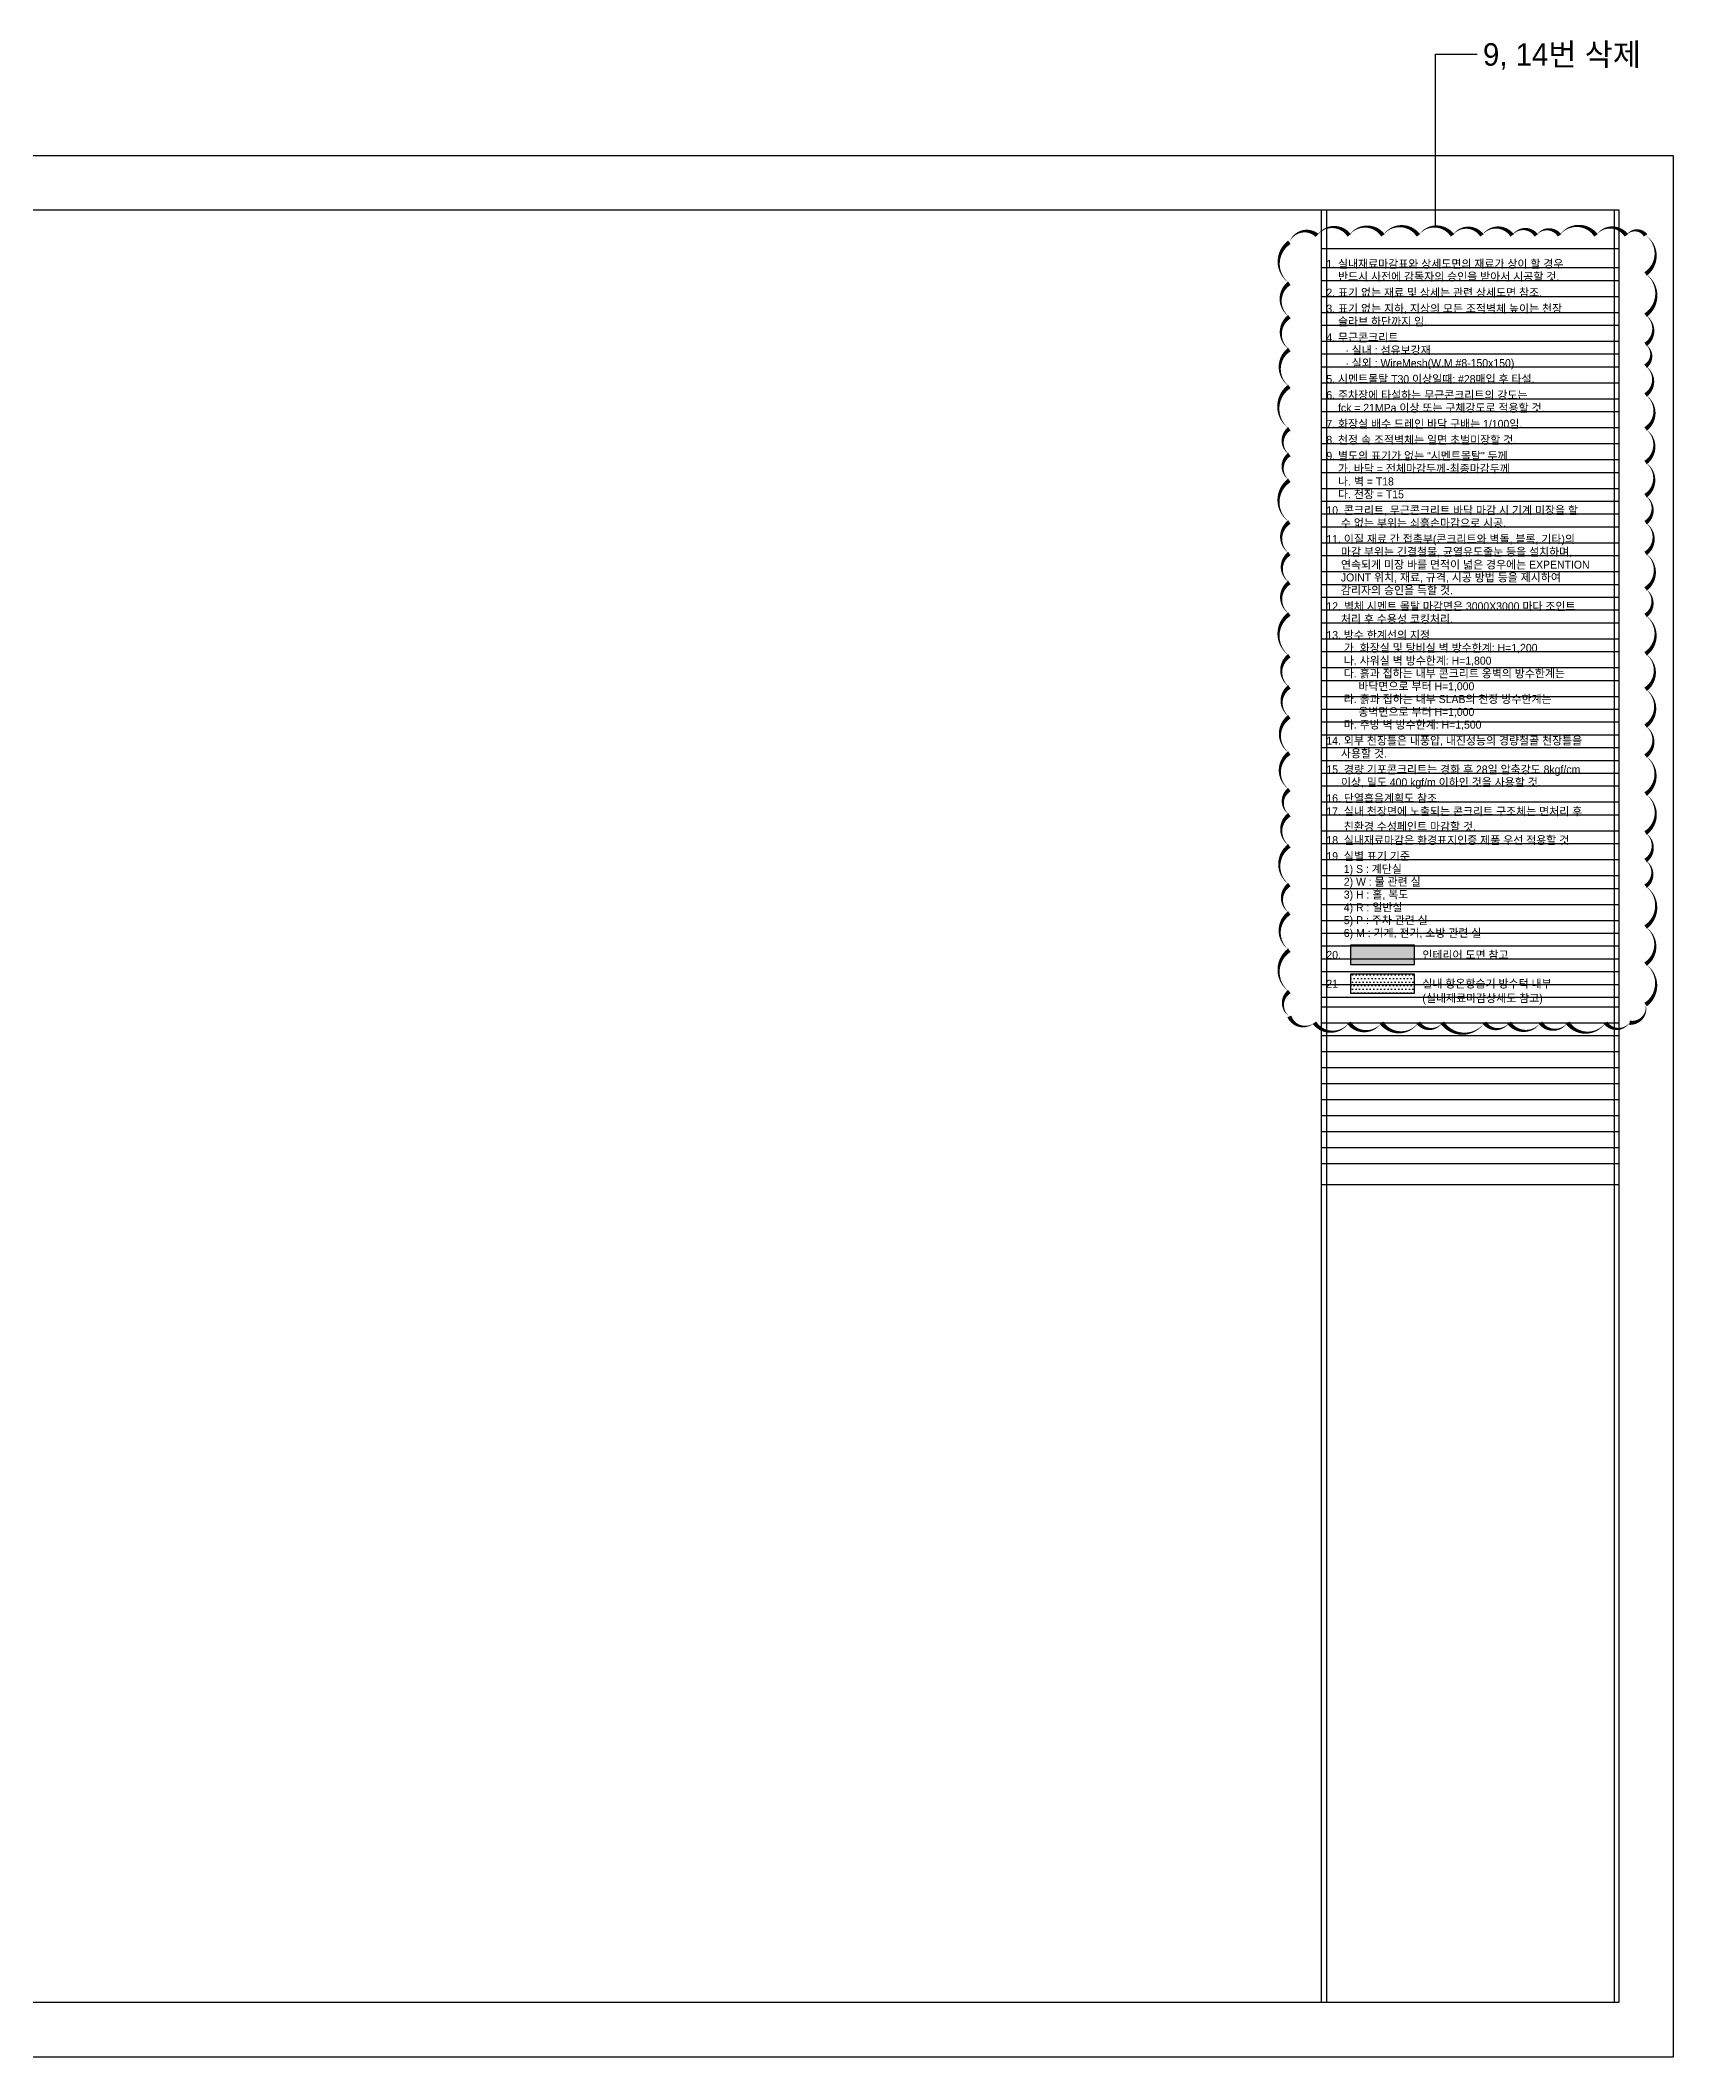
# Model space of a CAD drawing. Header units: millimetres. Extents: x -180 to 841, y -190 to 630.
# Drawn here: x 331 to 841, y 0 to 630 of the extents above; entities that cross this region are included whole.
import ezdxf
from ezdxf.enums import TextEntityAlignment as Align

# ---------------------------------------------------------------- set-up
doc = ezdxf.new("R2010")
doc.units = ezdxf.units.MM
doc.layers.add('# REV_260319', color=3, linetype='Continuous', plot=False)
doc.layers.add('NOPLOT', color=193, linetype='Continuous', plot=False)
for name, color, linetype in [('SOLID 251', 251, 'Continuous'), ('SOLID 253', 253, 'Continuous'), ('TEXT', 7, 'Continuous')]:
    doc.layers.add(name, color=color, linetype=linetype)
doc.styles.add('Gtx', font='')
doc.styles.get('Gtx').set_extended_font_data('Dotum')

msp = doc.modelspace()

# ---------------------------------------------------------------- hatches: boundary and pattern name
at = {"layer": 'SOLID 251'}
h = msp.add_hatch(dxfattribs=at)
h.set_pattern_fill('DOTS', color=8, scale=0.7)
h.set_pattern_definition([(0, (0, 1397.0513), (0.555625, 1.11125), [0, -1.11125])])
h.paths.add_polyline_path([(740, 332.3), (760, 332.3), (760, 338.3), (740, 338.3)])
at = {"layer": 'SOLID 253'}
h = msp.add_hatch(color=256, dxfattribs=at)
h.dxf.hatch_style = 1
h.paths.add_polyline_path([(740, 341.3), (760, 341.3), (760, 347.3), (740, 347.3)])

# ---------------------------------------------------------------- linework, layer by layer
at = {"layer": '# REV_260319'}
msp.add_lwpolyline([(766.56, 571.92), (766.56, 625.79), (779.58, 625.79)], dxfattribs=at)
msp.add_lwpolyline([(832.23, 569.15, 0, 1.33, -0.520567), (832.23, 557.11, 0, 1.33, -0.520567), (832.23, 544.23, 0, 1.33, -0.520567), (832.23, 535.05, 0, 1.33, -0.520567), (832.23, 528.3, 0, 1.33, -0.520567), (832.23, 519.28, 0, 1.33, -0.520567), (832.23, 508.65, 0, 1.33, -0.520567), (832.23, 498.16, 0, 1.33, -0.520567), (832.23, 487.79, 0, 1.33, -0.520567), (832.23, 479.36, 0, 1.33, -0.520567), (832.23, 469.74, 0, 1.33, -0.520567), (832.23, 458.66, 0, 1.33, -0.520567), (832.23, 450.37, 0, 1.33, -0.520567), (832.23, 438.39, 0, 1.33, -0.520567), (832.23, 427.31, 0, 1.33, -0.520567), (832.23, 415.82, 0, 1.33, -0.520567), (832.23, 406.47, 0, 1.33, -0.520567), (832.23, 394.56, 0, 1.33, -0.520567), (832.23, 382.39, 0, 1.33, -0.520567), (832.23, 373.82, 0, 1.33, -0.520567), (832.23, 365.76, 0, 1.33, -0.520567), (832.23, 353.03, 0, 1.33, -0.520567), (832.23, 341.41, 0, 1.33, -0.520567), (832.23, 328.76, 0, 1.33, -0.520567), (827.21, 323.11, 0, 1.33, -0.520567), (819.75, 323.11, 0, 1.33, -0.520567), (807.84, 323.11, 0, 1.33, -0.520567), (799.41, 323.11, 0, 1.33, -0.520567), (789.58, 323.11, 0, 1.33, -0.520567), (781.91, 323.11, 0, 1.33, -0.520567), (768.73, 323.11, 0, 1.33, -0.520567), (761.23, 323.11, 0, 1.33, -0.520567), (749.73, 323.11, 0, 1.33, -0.520567), (739.55, 323.11, 0, 1.33, -0.520567), (728.77, 323.11, 0, 1.33, -0.520567), (720.94, 325.09, 0, 1.33, -0.520567), (720.94, 332.82, 0, 1.33, -0.520567), (720.94, 345.77, 0, 1.33, -0.520567), (720.94, 357.4, 0, 1.33, -0.520567), (720.94, 366.26, 0, 1.33, -0.520567), (720.94, 378.38, 0, 1.33, -0.520567), (720.94, 388.11, 0, 1.33, -0.520567), (720.94, 395.95, 0, 1.33, -0.520567), (720.94, 407.39, 0, 1.33, -0.520567), (720.94, 418.73, 0, 1.33, -0.520567), (720.94, 428.06, 0, 1.33, -0.520567), (720.94, 437.8, 0, 1.33, -0.520567), (720.94, 450.81, 0, 1.33, -0.520567), (720.94, 460.67, 0, 1.33, -0.520567), (720.94, 469.71, 0, 1.33, -0.520567), (720.94, 479.56, 0, 1.33, -0.520567), (720.94, 492.6, 0, 1.33, -0.520567), (720.94, 500.66, 0, 1.33, -0.520567), (720.94, 508.69, 0, 1.33, -0.520567), (720.94, 521.95, 0, 1.33, -0.520567), (720.94, 533.48, 0, 1.33, -0.520567), (720.94, 543.74, 0, 1.33, -0.520567), (720.94, 554.19, 0, 1.33, -0.520567), (720.94, 566.99, 0, 1.33, -0.520567), (729.61, 569.15, 0, 1.33, -0.520567), (739.62, 569.15, 0, 1.33, -0.520567), (750.17, 569.15, 0, 1.33, -0.520567), (761.24, 569.15, 0, 1.33, -0.520567), (771.89, 569.15, 0, 1.33, -0.520567), (781.1, 569.15, 0, 1.33, -0.520567), (790.53, 569.15, 0, 1.33, -0.520567), (798.08, 569.15, 0, 1.33, -0.520567), (805.35, 569.15, 0, 1.33, -0.520567), (816.73, 569.15, 0, 1.33, -0.520567), (826.22, 569.15, 0, 1.33, -0.520567)], format="xyseb", close=True, dxfattribs=at)
at = {"layer": 'NOPLOT'}
msp.add_line((732.5, 577), (732.5, 17), dxfattribs=at)
for points in [[(0, 0), (841, 0), (841, 594), (0, 594)], [(31, 17), (824, 17), (824, 577), (31, 577)], [(31, 17), (731, 17), (731, 577), (31, 577)]]:
    msp.add_lwpolyline(points, close=True, dxfattribs=at)
for points in [[(822.5, 17), (822.5, 577)], [(824, 565), (731, 565)], [(824, 559), (731, 559)], [(824, 555), (731, 555)], [(824, 555), (731, 555)], [(824, 550), (731, 550)], [(824, 545), (731, 545)], [(824, 541), (731, 541)], [(824, 536), (731, 536)], [(824, 532), (731, 532)], [(824, 528), (731, 528)], [(824, 523), (731, 523)], [(824, 518), (731, 518)], [(824, 514), (731, 514)], [(824, 509), (731, 509)], [(824, 504), (731, 504)], [(824, 499), (731, 499)], [(824, 495), (731, 495)], [(824, 490), (731, 490)], [(824, 486), (731, 486)], [(824, 482), (731, 482)], [(824, 478), (731, 478)], [(824, 473), (731, 473)], [(824, 469), (731, 469)], [(824, 464), (731, 464)], [(824, 460), (731, 460)], [(824, 456), (731, 456)], [(824, 452), (731, 452)], [(824, 448), (731, 448)], [(824, 443), (731, 443)], [(824, 439), (731, 439)], [(824, 434), (731, 434)], [(824, 430), (731, 430)], [(824, 425), (731, 425)], [(824, 421), (731, 421)], [(824, 417), (731, 417)], [(824, 413), (731, 413)], [(824, 409), (731, 409)], [(824, 405), (731, 405)], [(824, 401), (731, 401)], [(824, 397), (731, 397)], [(824, 392), (731, 392)], [(824, 388), (731, 388)], [(824, 383), (731, 383)], [(824, 379), (731, 379)], [(824, 374), (731, 374)], [(824, 369), (731, 369)], [(824, 365), (731, 365)], [(824, 360), (731, 360)], [(824, 355), (731, 355)], [(824, 351), (731, 351)], [(824, 347), (731, 347)], [(824, 343), (731, 343)], [(824, 339), (731, 339)], [(824, 335), (731, 335)], [(824, 331), (731, 331)], [(824, 328), (731, 328)], [(824, 323), (731, 323)], [(824, 319), (731, 319)], [(824, 314), (731, 314)], [(824, 309), (731, 309)], [(824, 304), (731, 304)], [(824, 299), (731, 299)], [(824, 294), (731, 294)], [(824, 289), (731, 289)], [(824, 284), (731, 284)], [(824, 279), (731, 279)], [(824, 272.5), (731, 272.5)]]:
    msp.add_lwpolyline(points, dxfattribs=at)
at = {"layer": 'TEXT'}
for points in [[(740, 341.3), (760, 341.3), (760, 347.3), (740, 347.3)], [(740, 332.3), (760, 332.3), (760, 338.3), (740, 338.3)]]:
    msp.add_lwpolyline(points, close=True, dxfattribs=at)

# ---------------------------------------------------------------- texts
at = {"layer": '# REV_260319', "style": 'Gtx'}
msp.add_text('9, 14번 삭제', height=7.015, dxfattribs=at).set_placement((781.43, 625.7), align=Align.MIDDLE_LEFT)
at = {"layer": 'TEXT', "style": 'Gtx'}
for s, p in [('1. 실내재료마감표와 상세도면의 재료가 상이 할 경우', (732.5, 560.25)), ('    반드시 사전에 감독자의 승인을 받아서 시공할 것.', (732.5, 556.25)), ('2. 표기 없는 재료 및 상세는 관련 상세도면 참조.', (732.5, 551.25)), ('3. 표기 없는 지하, 지상의 모든 조적벽체 높이는 천장', (732.5, 546.25)), ('    슬라브 하단까지 임.', (732.5, 542.25)), ('4. 무근콘크리트', (732.5, 537.25)), ('· 실내 : 섬유보강재   ', (738.42, 533.25)), ('· 실외 : WireMesh(W.M #8-150x150)   ', (738.42, 529.25)), ('5. 시멘트몰탈 T30 이상일때: #28매입 후 타설.', (732.5, 524.25)), ('6. 주차장에 타설하는 무근콘크리트의 강도는', (732.5, 519.25)), ('    fck = 21MPa 이상 또는 구체강도로 적용할 것.', (732.5, 515.25)), ('7. 화장실 배수 드레인 바닥 구배는 1/100임.', (732.5, 510.25)), ('8. 천정 속 조적벽체는 일면 초벌미장할 것.', (732.5, 505.25)), ('9. 별도의 표기가 없는 "시멘트몰탈" 두께', (732.5, 500.25)), ('    가. 바닥 = 전체마감두께-최종마감두께', (732.5, 496.25)), ('    나. 벽 = T18', (732.5, 492.25)), ('    다. 천장 = T15', (732.5, 488.25)), ('10. 콘크리트, 무근콘크리트 바닥 마감 시 기계 미장을 할', (732.5, 483.25)), ('     수 없는 부위는 쇠흙손마감으로 시공.', (732.5, 479.25)), ('11. 이질 재료 간 접촉부(콘크리트와 벽돌, 블록, 기타)의', (732.5, 474.25)), ('     연속되게 미장 바를 면적이 넓은 경우에는 EXPENTION', (732.5, 466.25)), ('     마감 부위는 긴결철물, 균열유도줄눈 등을 설치하며,', (732.5, 470.25)), ('     JOINT 위치, 재료, 규격, 시공 방법 등을 제시하여', (732.5, 462.25)), ('12. 벽체 시멘트 몰탈 마감면은 3000X3000 마다 조인트', (732.5, 453.25)), ('     감리자의 승인을 득할 것.', (732.5, 458.25)), ('     처리 후 수용성 코킹처리.', (732.5, 449.25)), ('13. 방수 한계선의 지정', (732.5, 444.25)), ('      가. 화장실 및 탕비실 벽 방수한계: H=1,200', (732.5, 440.25)), ('      나. 샤워실 벽 방수한계: H=1,800', (732.5, 436.25)), ('      다. 흙과 접하는 내부 콘크리트 옹벽의 방수한계는', (732.5, 432.25)), ('           바닥면으로 부터 H=1,000', (732.5, 428.25)), ('      라. 흙과 접하는 내부 SLAB의 천장 방수한계는', (732.5, 424.25)), ('      마. 주방 벽 방수한계: H=1,500', (732.5, 416.25)), ('           옹벽면으로 부터 H=1,000', (732.5, 420.25)), ('14. 외부 천장틀은 내풍압, 내진성능의 경량철골 천장틀을 ', (732.5, 411.25)), ('15. 경량 기포콘크리트는 경화 후 28일 압축강도 8kgf/cm ', (732.5, 402.25)), ('     사용할 것.', (732.5, 407.25)), ('     이상, 밀도 400 kgf/m 이하인 것을 사용할 것.', (732.5, 398.25)), ('16. 단열흡음계획도 참조.', (732.5, 393.25)), ('17. 실내 천장면에 노출되는 콘크리트 구조체는 면처리 후', (732.5, 389.16)), ('      친환경 수성페인트 마감할 것.', (732.5, 384.44)), ('18. 실내재료마감은 환경표지인증 제품 우선 적용할 것.', (732.5, 380.16)), ('19. 실별 표기 기준 ', (732.5, 375.16)), ('      1) S : 계단실', (732.5, 371.16)), ('      2) W : 물 관련 실', (732.5, 367.16)), ('      4) R : 일반실', (732.5, 359.16)), ('      3) H : 홀, 복도', (732.5, 363.16)), ('      5) P : 주차 관련 실', (732.5, 355.16)), ('      6) M : 기계, 전기, 소방 관련 실', (732.5, 351.16)), ('20.', (732.5, 344.3)), ('인테리어 도면 참고', (762.5, 344.3)), ('21', (732.5, 335.3)), ('실내 항온항습기 방수턱 내부', (762.5, 335.3)), ('(실내재료마감상세도 참고)', (762.5, 330.8))]:
    msp.add_text(s, height=2.5, dxfattribs=at).set_placement(p, align=Align.MIDDLE_LEFT)

doc.saveas('drawing.dxf')
